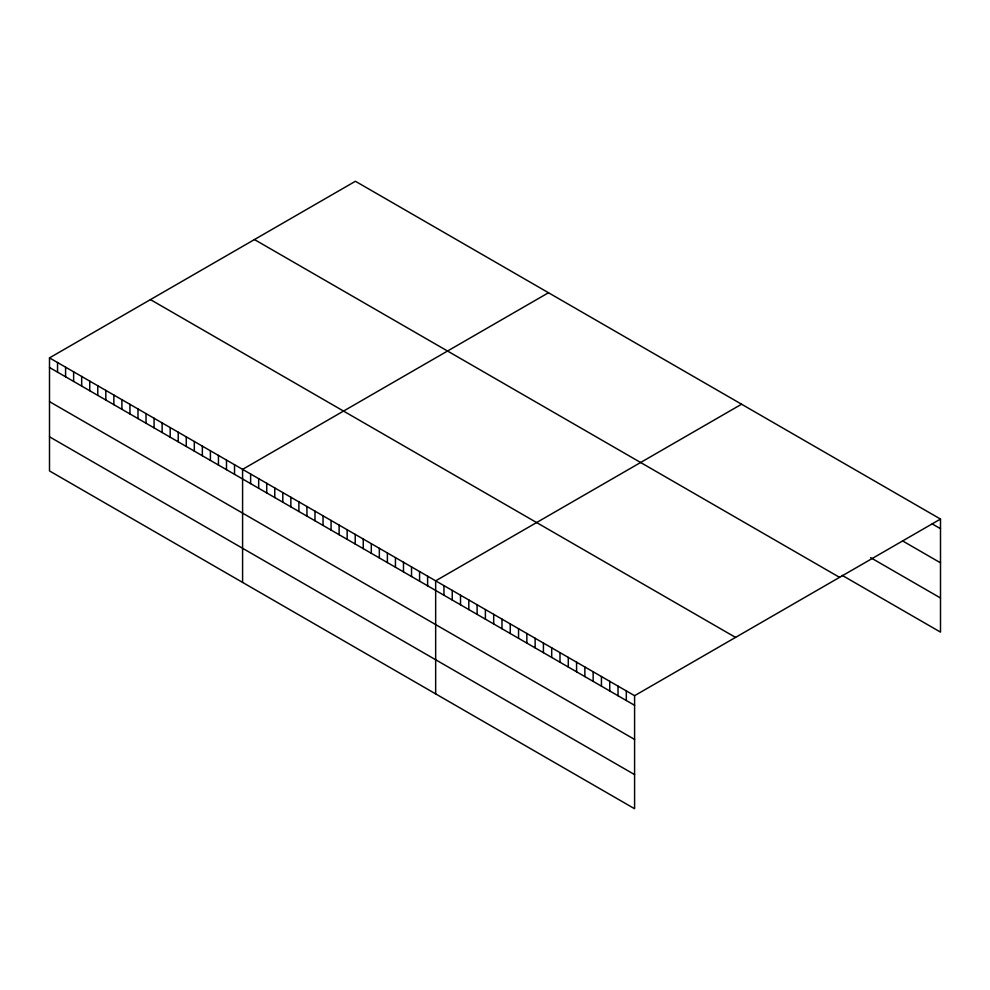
<?xml version="1.0" encoding="UTF-8"?>
<svg xmlns="http://www.w3.org/2000/svg" width="990" height="990" viewBox="0 0 990 990"><rect width="100%" height="100%" fill="white"/><g stroke="black" fill="none" stroke-linecap="round" stroke-linejoin="round"><path stroke-width="1.49" d="M49.5 357.885L634.59 695.685L634.59 808.731L49.5 470.931L49.5 357.885L355.41 181.269L940.5 519.069L940.5 632.115L842.218 575.376M548.485 292.743L242.587 469.359L242.587 582.405M741.572 404.217L435.662 580.833L435.662 693.879M634.59 695.685L940.5 519.069M932.209 523.908L940.5 528.685M902.608 540.936L940.5 562.815M870.631 557.655L940.5 597.985M254.455 239.555L839.557 577.356M150.443 299.599L735.545 637.399M49.5 367.5L634.59 705.301M49.5 401.631L634.59 739.431M49.5 436.8L634.59 774.601M626.311 690.896L626.311 700.512M618.02 686.12L618.02 695.735M609.729 681.33L609.729 690.946M601.437 676.541L601.437 686.157M593.146 671.752L593.146 681.368M584.867 666.975L584.867 676.591M576.576 662.186L576.576 671.802M568.285 657.397L568.285 667.013M559.994 652.62L559.994 662.236M551.702 647.831L551.702 657.447M543.423 643.042L543.423 652.658M535.132 638.265L535.132 647.868M526.841 633.476L526.841 643.092M518.55 628.687L518.55 638.303M510.258 623.898L510.258 633.513M501.979 619.121L501.979 628.737M493.688 614.332L493.688 623.947M485.397 609.543L485.397 619.158M477.106 604.766L477.106 614.369M468.815 599.977L468.815 609.593M460.523 595.188L460.523 604.803M452.244 590.399L452.244 600.014M443.953 585.622L443.953 595.238M427.618 576.192L427.618 585.808M419.574 571.539L419.574 581.155M411.531 566.899L411.531 576.514M403.487 562.258L403.487 571.874M395.443 557.605L395.443 567.221M387.387 552.965L387.387 562.58M379.343 548.324L379.343 557.939M371.3 543.671L371.3 553.286M363.256 539.03L363.256 548.646M355.212 534.39L355.212 544.005M347.168 529.737L347.168 539.352M339.125 525.096L339.125 534.711M331.081 520.455L331.081 530.071M323.037 515.802L323.037 525.418M314.981 511.162L314.981 520.777M306.937 506.521L306.937 516.136M298.893 501.868L298.893 511.483M290.85 497.228L290.85 506.843M282.806 492.587L282.806 502.202M274.762 487.934L274.762 497.549M266.718 483.293L266.718 492.909M258.675 478.653L258.675 488.268M250.631 474L250.631 483.615M234.531 464.718L234.531 474.334M226.487 460.065L226.487 469.681M218.444 455.425L218.444 465.04M210.4 450.784L210.4 460.4M202.356 446.131L202.356 455.746M194.312 441.49L194.312 451.106M186.269 436.85L186.269 446.465M178.225 432.197L178.225 441.812M170.181 427.556L170.181 437.172M162.125 422.916L162.125 432.531M154.081 418.263L154.081 427.878M146.037 413.622L146.037 423.237M137.994 408.981L137.994 418.597M129.95 404.328L129.95 413.944M121.906 399.688L121.906 409.303M113.862 395.047L113.862 404.663M105.819 390.394L105.819 400.01M97.775 385.754L97.775 395.369M89.731 381.113L89.731 390.728M81.675 376.46L81.675 386.075M73.631 371.819L73.631 381.435M65.588 367.179L65.588 376.794M57.544 362.526L57.544 372.141"/></g></svg>
